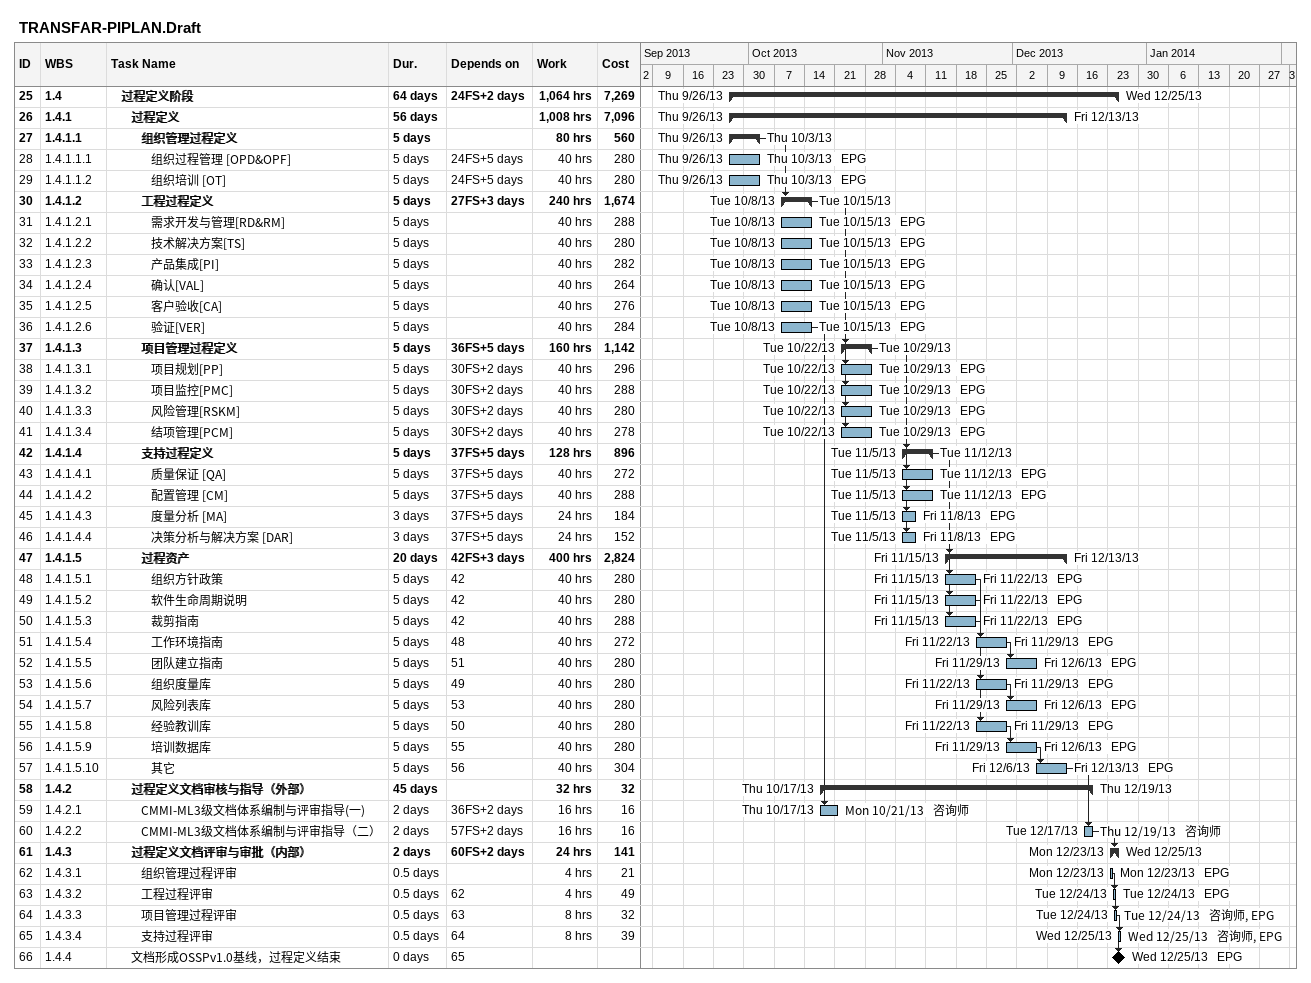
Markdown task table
TRANSFAR-PIPLAN.Draft

| ID | WBS | Task | Duration | Start | Finish | Predecessors | Resources | Work (h) | Cost |
|---|---|---|---|---|---|---|---|---|---|
| 25 | 1.4 | **过程定义阶段** | 64d | 2013-09-26 | 2013-12-25 | 24FS+2d |  | 1064 | 7269 |
| 26 | 1.4.1 | **过程定义** | 56d | 2013-09-26 | 2013-12-13 |  |  | 1008 | 7096 |
| 27 | 1.4.1.1 | **组织管理过程定义** | 5d | 2013-09-26 | 2013-10-03 |  |  | 80 | 560 |
| 28 | 1.4.1.1.1 | 组织过程管理 [OPD&OPF] | 5d | 2013-09-26 | 2013-10-03 | 24FS+5d | EPG | 40 | 280 |
| 29 | 1.4.1.1.2 | 组织培训 [OT] | 5d | 2013-09-26 | 2013-10-03 | 24FS+5d | EPG | 40 | 280 |
| 30 | 1.4.1.2 | **工程过程定义** | 5d | 2013-10-08 | 2013-10-15 | 27FS+3d |  | 240 | 1674 |
| 31 | 1.4.1.2.1 | 需求开发与管理[RD&RM] | 5d | 2013-10-08 | 2013-10-15 |  | EPG | 40 | 288 |
| 32 | 1.4.1.2.2 | 技术解决方案[TS] | 5d | 2013-10-08 | 2013-10-15 |  | EPG | 40 | 280 |
| 33 | 1.4.1.2.3 | 产品集成[PI] | 5d | 2013-10-08 | 2013-10-15 |  | EPG | 40 | 282 |
| 34 | 1.4.1.2.4 | 确认[VAL] | 5d | 2013-10-08 | 2013-10-15 |  | EPG | 40 | 264 |
| 35 | 1.4.1.2.5 | 客户验收[CA] | 5d | 2013-10-08 | 2013-10-15 |  | EPG | 40 | 276 |
| 36 | 1.4.1.2.6 | 验证[VER] | 5d | 2013-10-08 | 2013-10-15 |  | EPG | 40 | 284 |
| 37 | 1.4.1.3 | **项目管理过程定义** | 5d | 2013-10-22 | 2013-10-29 | 36FS+5d |  | 160 | 1142 |
| 38 | 1.4.1.3.1 | 项目规划[PP] | 5d | 2013-10-22 | 2013-10-29 | 30FS+2d | EPG | 40 | 296 |
| 39 | 1.4.1.3.2 | 项目监控[PMC] | 5d | 2013-10-22 | 2013-10-29 | 30FS+2d | EPG | 40 | 288 |
| 40 | 1.4.1.3.3 | 风险管理[RSKM] | 5d | 2013-10-22 | 2013-10-29 | 30FS+2d | EPG | 40 | 280 |
| 41 | 1.4.1.3.4 | 结项管理[PCM] | 5d | 2013-10-22 | 2013-10-29 | 30FS+2d | EPG | 40 | 278 |
| 42 | 1.4.1.4 | **支持过程定义** | 5d | 2013-11-05 | 2013-11-12 | 37FS+5d |  | 128 | 896 |
| 43 | 1.4.1.4.1 | 质量保证 [QA] | 5d | 2013-11-05 | 2013-11-12 | 37FS+5d | EPG | 40 | 272 |
| 44 | 1.4.1.4.2 | 配置管理 [CM] | 5d | 2013-11-05 | 2013-11-12 | 37FS+5d | EPG | 40 | 288 |
| 45 | 1.4.1.4.3 | 度量分析 [MA] | 3d | 2013-11-05 | 2013-11-08 | 37FS+5d | EPG | 24 | 184 |
| 46 | 1.4.1.4.4 | 决策分析与解决方案 [DAR] | 3d | 2013-11-05 | 2013-11-08 | 37FS+5d | EPG | 24 | 152 |
| 47 | 1.4.1.5 | **过程资产** | 20d | 2013-11-15 | 2013-12-13 | 42FS+3d |  | 400 | 2824 |
| 48 | 1.4.1.5.1 | 组织方针政策 | 5d | 2013-11-15 | 2013-11-22 | 42 | EPG | 40 | 280 |
| 49 | 1.4.1.5.2 | 软件生命周期说明 | 5d | 2013-11-15 | 2013-11-22 | 42 | EPG | 40 | 280 |
| 50 | 1.4.1.5.3 | 裁剪指南 | 5d | 2013-11-15 | 2013-11-22 | 42 | EPG | 40 | 288 |
| 51 | 1.4.1.5.4 | 工作环境指南 | 5d | 2013-11-22 | 2013-11-29 | 48 | EPG | 40 | 272 |
| 52 | 1.4.1.5.5 | 团队建立指南 | 5d | 2013-11-29 | 2013-12-06 | 51 | EPG | 40 | 280 |
| 53 | 1.4.1.5.6 | 组织度量库 | 5d | 2013-11-22 | 2013-11-29 | 49 | EPG | 40 | 280 |
| 54 | 1.4.1.5.7 | 风险列表库 | 5d | 2013-11-29 | 2013-12-06 | 53 | EPG | 40 | 280 |
| 55 | 1.4.1.5.8 | 经验教训库 | 5d | 2013-11-22 | 2013-11-29 | 50 | EPG | 40 | 280 |
| 56 | 1.4.1.5.9 | 培训数据库 | 5d | 2013-11-29 | 2013-12-06 | 55 | EPG | 40 | 280 |
| 57 | 1.4.1.5.10 | 其它 | 5d | 2013-12-06 | 2013-12-13 | 56 | EPG | 40 | 304 |
| 58 | 1.4.2 | **过程定义文档审核与指导（外部）** | 45d | 2013-10-17 | 2013-12-19 |  |  | 32 | 32 |
| 59 | 1.4.2.1 | CMMI-ML3级文档体系编制与评审指导(一) | 2d | 2013-10-17 | 2013-10-21 | 36FS+2d | 咨询师 | 16 | 16 |
| 60 | 1.4.2.2 | CMMI-ML3级文档体系编制与评审指导（二） | 2d | 2013-12-17 | 2013-12-19 | 57FS+2d | 咨询师 | 16 | 16 |
| 61 | 1.4.3 | **过程定义文档评审与审批（内部）** | 2d | 2013-12-23 | 2013-12-25 | 60FS+2d |  | 24 | 141 |
| 62 | 1.4.3.1 | 组织管理过程评审 | 0.5d | 2013-12-23 | 2013-12-23 |  | EPG | 4 | 21 |
| 63 | 1.4.3.2 | 工程过程评审 | 0.5d | 2013-12-24 | 2013-12-24 | 62 | EPG | 4 | 49 |
| 64 | 1.4.3.3 | 项目管理过程评审 | 0.5d | 2013-12-24 | 2013-12-24 | 63 | 咨询师, EPG | 8 | 32 |
| 65 | 1.4.3.4 | 支持过程评审 | 0.5d | 2013-12-25 | 2013-12-25 | 64 | 咨询师, EPG | 8 | 39 |
| 66 | 1.4.4 | 文档形成OSSPv1.0基线，过程定义结束 | 0d | 2013-12-25 | 2013-12-25 | 65 | EPG |  |  |
